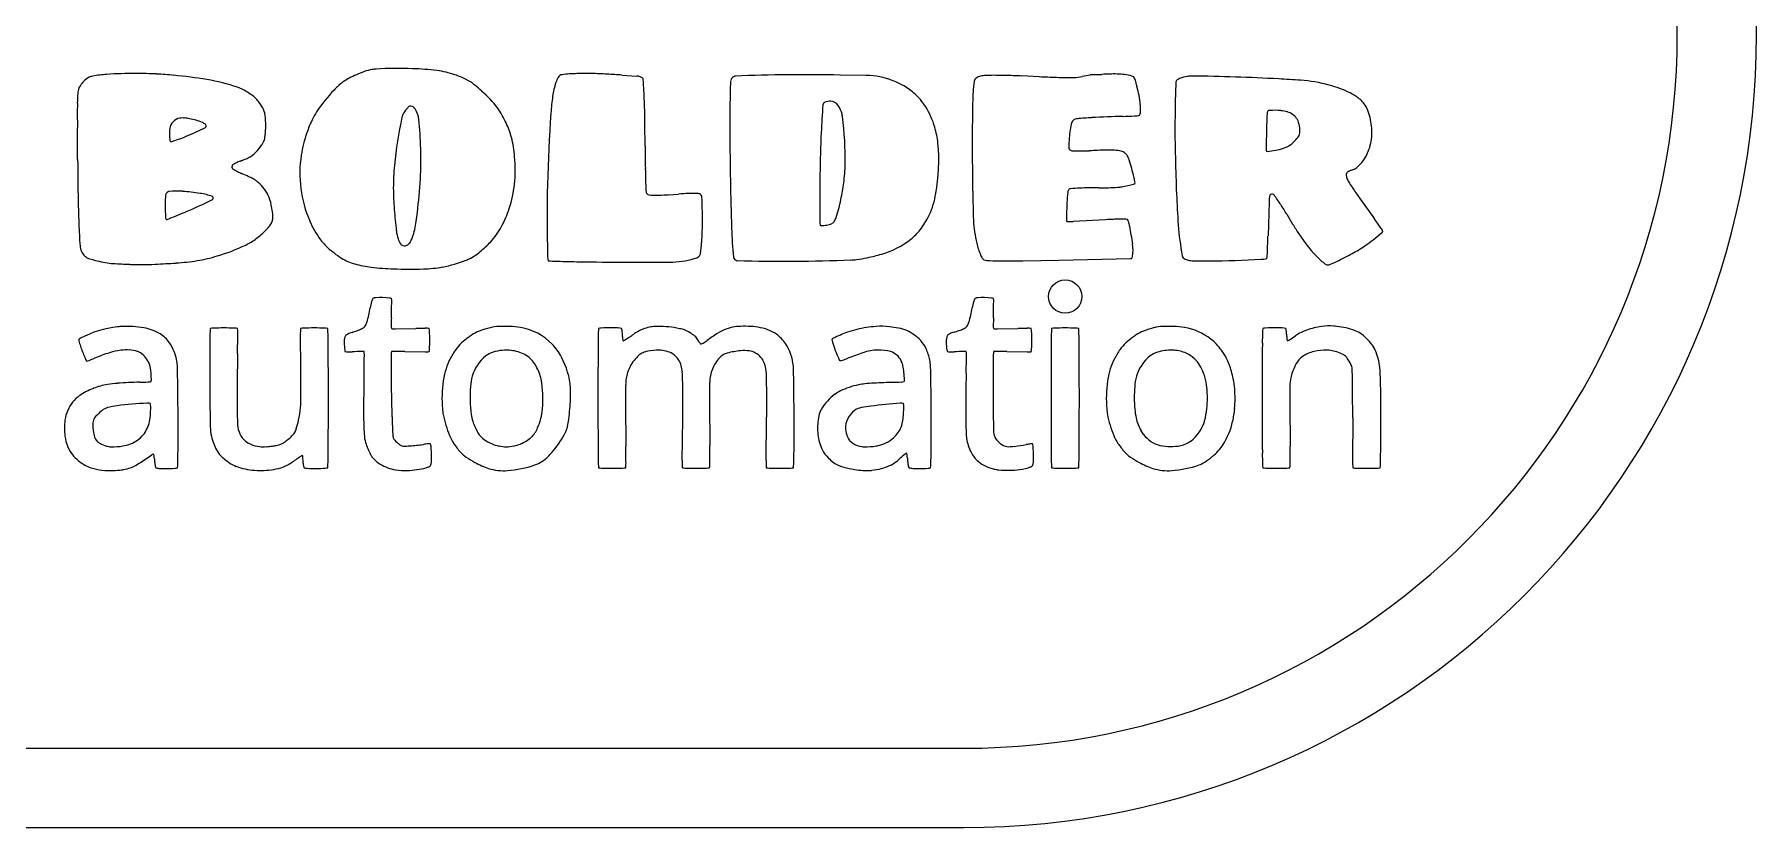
# Model space of a CAD drawing. Header units: millimetres. Extents: x -33.5 to 33.5, y -11 to 11.
# Drawn here: x 11.78 to 33.5, y -11 to -1 of the extents above; entities that cross this region are included whole.
import ezdxf

# ---------------------------------------------------------------- set-up
doc = ezdxf.new("R2010")
doc.units = ezdxf.units.MM

msp = doc.modelspace()

# ---------------------------------------------------------------- linework, layer by layer
at = {"color": 7, "linetype": 'Continuous', "lineweight": 15}
for p, q in [((32.5, -1), (32.5, 1)), ((33.5, -1), (33.5, 1)), ((19.189, -1.511), (19.377, -1.523)), ((22.27, -1.515), (21.94, -1.51)), ((24.452, -1.531), (24.233, -1.522)), ((19.48, -2.409), (19.479, -2.128)), ((27.332, -2.476), (27.383, -2.468)), ((14.461, -2.782), (14.399, -2.755)), ((19.778, -3.019), (19.903, -3.011)), ((16.59, -3.384), (16.608, -3.244)), ((27.353, -3.109), (27.338, -3.54)), ((25.289, -3.336), (24.882, -3.358)), ((27.574, -3.265), (27.648, -3.39)), ((24.245, -3.852), (24.698, -3.845)), ((24.698, -3.845), (25.604, -3.825)), ((16.334, -4.71), (16.589, -4.706)), ((23.927, -4.71), (24.183, -4.706)), ((14.339, -5.023), (14.343, -4.798)), ((15.139, -5.212), (15.133, -4.783)), ((15.936, -5.269), (15.939, -5.077)), ((16.45, -4.997), (16.706, -5.001)), ((23.53, -5.271), (23.533, -5.077)), ((24.044, -4.997), (24.299, -5.001)), ((20.291, -5.635), (20.296, -6.183)), ((28.406, -5.833), (28.405, -5.506)), ((12.542, -5.827), (12.57, -5.797)), ((19.233, -5.655), (19.237, -6.19)), ((19.949, -6.372), (19.957, -5.851)), ((21.007, -6.371), (21.014, -5.846)), ((27.613, -5.655), (27.616, -6.19)), ((28.406, -5.833), (28.405, -6.369)), ((20.297, -6.381), (20.296, -6.183)), ((13.135, -6.383), (13.256, -6.303)), ((21.767, -6.312), (21.796, -6.341)), ((7.875, -10), (23.5, -10)), ((7.875, -11), (23.5, -11))]:
    msp.add_line(p, q, dxfattribs=at)
at = {"color": 7, "linetype": 'Continuous', "lineweight": 15, "flags": 128}
msp.add_lwpolyline([(14.374, -2.596), (14.38, -2.593), (14.386, -2.591), (14.392, -2.588), (14.399, -2.586), (14.405, -2.584), (14.411, -2.581), (14.417, -2.579), (14.423, -2.576)], dxfattribs=at)
at = {"color": 7, "linetype": 'Continuous', "lineweight": 15}
msp.add_circle((24.78, -4.304), 0.21, dxfattribs=at)
for centre, radius, start, end in [((23.5, -1), 9, 270, 0), ((23.5, -1), 10, 270, 0), ((12.828, -3.33), 1.833, 94.3891, 99.8153), ((13.015, -6.078), 4.587, 89.4941, 94.0932), ((12.978, -9.923), 8.433, 87.6842, 89.4675), ((13.076, -6.005), 4.514, 84.1405, 86.9257), ((12.915, -8.002), 6.518, 80.8357, 84.5255), ((16.409, -2.809), 1.422, 109.3967, 117.743), ((16.141, -2.033), 0.601, 99.9569, 109.8038), ((16.111, -1.871), 0.436, 93.0975, 99.8389), ((16.374, -6.436), 5.009, 88.0055, 93.2805), ((16.422, -5.204), 3.776, 83.4097, 88.0711), ((16.72, -2.525), 1.08, 70.4377, 82.8318), ((16.632, -2.769), 1.34, 63.7253, 70.3916), ((18.462, -1.59), 0.0923, 127.3428, 147.15), ((18.44, -1.563), 0.0575, 96.4996, 126.8533), ((18.702, -3.96), 2.469, 91.865, 96.2413), ((18.733, -4.913), 3.422, 88.7025, 91.8633), ((18.684, -7.058), 5.568, 86.7562, 88.7037), ((18.182, -15.934), 14.458, 86.0067, 86.7574), ((21.413, -21.712), 20.205, 90.377, 92.2478), ((21.487, -40.77), 39.262, 89.3385, 90.3015), ((22.241, -2.527), 1.013, 68.8702, 88.3384), ((23.801, -1.951), 0.436, 90.7031, 99.5609), ((23.877, -7.818), 6.304, 88.7454, 90.7336), ((23.75, -13.6), 12.087, 87.7081, 88.7454), ((25.31, -2.969), 1.474, 98.4337, 102.4641), ((25.158, -1.96), 0.455, 91.6577, 98.1567), ((25.029, 2.714), 4.221, 271.5778, 272.8795), ((25.518, -7.019), 5.524, 91.8756, 92.8759), ((25.392, -3.153), 1.656, 88.5579, 91.8822), ((25.41, -2.447), 0.949, 82.8151, 88.5658), ((25.445, -2.164), 0.664, 74.614, 82.8029), ((12.572, -1.756), 0.247, 160.4725, 177.4242), ((12.617, -1.809), 0.309, 127.243, 153.8935), ((12.553, -1.716), 0.196, 100.9231, 128.8783), ((13.583, -3.874), 2.336, 71.0526, 80.8749), ((14.132, -2.239), 0.611, 58.652, 69.9965), ((13.84, -2.713), 1.168, 54.5174, 58.4859), ((16.956, -3.047), 1.942, 136.0687, 146.436), ((16.734, -2.835), 1.635, 132.939, 136.0112), ((16.049, -2.123), 0.648, 117.8137, 131.5035), ((16.94, -2.125), 0.626, 51.865, 62.8909), ((16.264, -2.959), 1.7, 47.2149, 51.3121), ((16.616, -2.667), 1.247, 36.2419, 49.9495), ((19.486, -1.961), 1.186, 162.539, 171.0873), ((18.727, -1.722), 0.389, 157.2528, 162.6047), ((18.541, -1.643), 0.188, 146.7806, 157.4724), ((19.368, -1.681), 0.158, 71.8282, 86.7586), ((19.388, -1.622), 0.0952, 59.5979, 72.0208), ((19.412, -1.582), 0.0494, 38.5575, 60.0741), ((19.427, -1.57), 0.03, 4.7418, 38.0815), ((12.987, -2.07), 6.489, 1.9678, 4.4441), ((31.43, -2.015), 10.88, 177.7377, 179.3813), ((20.633, -1.596), 0.0742, 113.1742, 171.7838), ((20.624, -1.574), 0.051, 93.0474, 113.3052), ((22.143, -2.773), 1.278, 61.8246, 68.76), ((22.405, -2.248), 0.691, 45.8003, 60.4599), ((25.364, -1.834), 1.75, 174.4089, 177.117), ((24.236, -1.72), 0.617, 168.5273, 174.7685), ((23.729, -1.612), 0.0989, 147.5743, 171.4999), ((23.707, -1.611), 0.0799, 119.383, 139.3777), ((23.763, -1.726), 0.208, 99.4975, 117.4068), ((25.056, 13.003), 14.546, 267.6207, 268.4826), ((24.854, 5.374), 6.915, 268.4826, 270.2953), ((24.867, -0.906), 0.636, 272.0657, 281.3687), ((25.608, -1.57), 0.0488, 42.102, 74.4296), ((25.583, -1.592), 0.0826, 21.404, 41.398), ((25.469, -1.638), 0.205, 12.8859, 21.8491), ((24.735, -1.81), 0.959, 11.0894, 13.0772), ((26.059, -1.551), 0.39, 190.9547, 195.553), ((24.492, -2.004), 1.241, 5.4871, 16.2839), ((36.678, -2.105), 10.514, 177.2123, 178.5389), ((26.211, -1.599), 0.0345, 122.9227, 171.8398), ((26.272, -1.697), 0.15, 108.906, 122.0251), ((26.405, -2.021), 0.5, 99.5136, 111.3359), ((26.375, -1.836), 0.312, 89.1313, 99.6923), ((25.987, -29.627), 28.107, 86.9684, 89.1997), ((26.336, -22.894), 21.365, 86.2127, 86.9465), ((27.636, -3.316), 1.743, 74.2714, 86.351), ((27.584, -3.556), 1.988, 70.6248, 74.7061), ((27.911, -2.644), 1.019, 63.0223, 70.9729), ((28.11, -2.271), 0.596, 52.3995, 63.7788), ((20.041, -1.999), 7.722, 179.0136, 181.2966), ((14.051, -1.892), 1.732, 175.1295, 179.1583), ((14.286, -2.09), 0.402, 35.182, 54.818), ((13.995, -2.31), 0.767, 31.287, 36.0738), ((14.414, -2.06), 0.279, 19.019, 32.097), ((16.747, -2.162), 0.356, 141.1642, 154.4055), ((16.642, -2.075), 0.218, 132.8043, 141.6072), ((16.529, -1.949), 0.0498, 110.7517, 135.4799), ((16.52, -1.956), 0.0537, 66.6782, 100.0442), ((16.508, -1.99), 0.0898, 35.0481, 68.0152), ((16.322, -2.098), 0.305, 5.2336, 31.6362), ((16.754, -2.548), 1.066, 24.004, 35.4858), ((20.457, -2.11), 2.168, 171.1727, 176.8462), ((8.101, -2.238), 11.378, 0.5548, 1.9676), ((43.443, -2.17), 22.894, 179.3178, 180.1783), ((30.439, -2.584), 8.744, 175.4165, 177.719), ((21.755, -1.888), 0.0319, 138.6727, 175.0407), ((21.772, -1.903), 0.0548, 115.258, 138.0671), ((21.813, -2.008), 0.167, 87.4902, 112.7603), ((21.808, -1.979), 0.139, 37.8793, 84.8998), ((21.682, -2.062), 0.289, 11.3239, 35.4813), ((22.25, -2.431), 0.931, 39.0988, 46.7647), ((22.535, -2.202), 0.565, 30.9049, 39.2913), ((22.016, -2.515), 1.172, 17.2764, 31.0147), ((54.219, -2.392), 30.612, 179.1009, 181.6432), ((27.701, -1.954), 4.09, 177.0841, 179.4025), ((25.254, -1.942), 0.477, 355.9474, 6.9027), ((39.677, -2.175), 13.513, 178.5682, 181.6659), ((27.426, -2.604), 0.649, 83.3706, 95.6951), ((28.245, -2.107), 0.385, 31.8061, 53.462), ((28.324, -2.057), 0.292, 22.2618, 31.6155), ((27.875, -2.228), 0.772, 5.739, 21.3497), ((13.636, -2.203), 0.151, 99.1307, 173.2176), ((13.648, -2.309), 0.257, 84.6528, 98.1743), ((13.604, -2.715), 0.667, 78.8482, 84.1073), ((13.619, -2.747), 0.695, 66.4071, 80.5801), ((13.695, -2.571), 0.503, 61.3748, 66.2453), ((13.921, -2.148), 0.0239, 6.229, 52.3784), ((13.928, -2.159), 0.0151, 299.0286, 333.2103), ((13.913, -2.151), 0.0326, 333.0256, 10.2679), ((14.499, -2.03), 0.189, 9.2634, 18.8127), ((13.714, -2.14), 0.982, 357.7047, 8.227), ((16.586, -2.697), 1.446, 154.5296, 161.499), ((15.977, -2.403), 0.77, 146.0696, 154.7621), ((20.948, -3.068), 4.648, 167.268, 174.8306), ((16.589, -2.086), 0.18, 154.3412, 166.3554), ((10.938, -2.644), 5.717, 2.0933, 5.7594), ((16.711, -2.598), 1.126, 15.5261, 25.4274), ((36.602, -3.303), 18.357, 175.9016, 181.5067), ((21.608, -2.078), 0.365, 6.7635, 11.5384), ((17.51, -2.598), 4.496, 359.5353, 7.1977), ((22.021, -2.489), 1.159, 5.8086, 16.0914), ((25.822, -2.367), 0.994, 164.7701, 176.1611), ((24.908, -2.119), 0.0469, 121.7653, 163.0586), ((24.942, -2.165), 0.104, 94.5793, 124.5029), ((25.315, -5.963), 3.92, 92.9514, 95.5898), ((26.001, -18.928), 16.904, 91.6653, 93.0091), ((25.319, 3.716), 5.751, 271.8953, 273.3445), ((25.658, -1.806), 0.219, 269.1806, 285.8611), ((25.691, -1.994), 0.0352, 319.407, 348.2895), ((25.586, -1.966), 0.144, 346.0134, 356.1208), ((36.96, -2.463), 9.645, 177.8181, 179.9735), ((29.691, -2.181), 2.371, 175.7353, 177.9472), ((27.455, -2.004), 0.128, 161.9911, 180.1232), ((27.364, -2.033), 0.0755, 91.8344, 113.9555), ((27.451, -2.412), 0.455, 73.3012, 83.7106), ((27.52, -2.188), 0.221, 36.3281, 73.9202), ((27.539, -2.17), 0.195, 13.739, 35.4126), ((27.291, -2.216), 0.448, 357.2164, 11.8845), ((27.676, -2.247), 0.972, 357.4261, 5.7035), ((-15.826, -2.573), 28.149, 359.9956, 0.8113), ((13.827, -2.24), 0.346, 170.9582, 183.3247), ((16.368, -2.143), 2.889, 182.3093, 183.8009), ((13.507, -2.333), 0.0211, 184.5994, 232.3302), ((13.501, -2.342), 0.0108, 227.6217, 281.7558), ((10.97, 4.693), 7.488, 289.7781, 291.2127), ((12.599, 0.48), 2.97, 291.3267, 296.7482), ((14.359, -2.189), 0.351, 323.6547, 330.7296), ((14.508, -2.273), 0.18, 330.9261, 351.4636), ((12.974, -2.106), 1.723, 353.5593, 357.565), ((16.659, -2.749), 1.532, 160.5155, 171.412), ((16.22, -2.676), 1.621, 4.8525, 13.5322), ((62.023, -2.113), 41.473, 180.1768, 181.8348), ((43.904, -3.154), 22.221, 177.633, 180.3529), ((20.889, -2.591), 2.296, 349.6386, 5.4944), ((26.277, -2.395), 1.45, 176.2599, 181.4722), ((27.419, -2.117), 0.339, 304.2335, 316.1602), ((26.863, -1.561), 1.125, 315.3751, 318.9863), ((27.634, -2.23), 0.104, 318.0336, 355.5692), ((28.175, -2.264), 0.472, 343.7335, 356.7624), ((48.635, -2.382), 36.312, 180.3047, 181.1177), ((14.642, -3.276), 0.731, 111.5105, 115.6642), ((14.153, -1.889), 0.739, 291.4905, 295.6024), ((14.328, -2.253), 0.335, 295.4331, 316.8587), ((14.057, -1.995), 0.709, 316.6394, 325.4883), ((16.618, -2.753), 1.492, 171.0101, 203.5399), ((12.507, -2.579), 4.146, 356.6572, 1.9825), ((16.315, -2.704), 1.529, 353.0391, 6.195), ((42.128, -2.328), 22.647, 180.2046, 180.9147), ((24.859, -2.429), 0.0319, 186.0271, 227.8066), ((24.875, -2.414), 0.0534, 225.8544, 266.3294), ((24.957, 0.217), 2.685, 268.1806, 272.6973), ((25.419, -8.393), 5.937, 91.1974, 93.2424), ((25.33, -4.343), 1.886, 87.846, 91.0607), ((25.397, -2.767), 0.308, 73.6413, 89.1872), ((25.435, -2.643), 0.179, 56.5994, 74.1793), ((25.474, -2.577), 0.102, 31.4014, 54.5637), ((25.273, -2.682), 0.329, 17.7224, 28.8005), ((22.738, -3.493), 2.991, 13.4812, 17.7441), ((63.108, -1.586), 36.952, 181.5222, 182.2048), ((27.333, -2.458), 0.0183, 182.0168, 267.9832), ((27.152, -1.063), 1.424, 279.3195, 283.4446), ((27.346, -1.895), 0.57, 283.9341, 294.1697), ((27.484, -2.211), 0.224, 295.1139, 304.032), ((28.242, -2.37), 0.37, 315.2401, 331.5571), ((27.39, -1.956), 1.318, 333.3467, 335.6928), ((27.861, -2.167), 0.801, 335.5845, 343.3423), ((14.307, -2.668), 0.0379, 170.5977, 205.6184), ((14.299, -2.665), 0.0288, 131.1862, 173.6385), ((14.291, -2.676), 0.02, 205.4793, 234.5286), ((14.481, -2.942), 0.36, 115.6656, 124.0544), ((14.595, -2.222), 0.566, 236.1651, 242.9872), ((14.871, -1.68), 1.174, 242.9869, 246.2894), ((14.028, -3.76), 1.069, 62.5112, 66.134), ((14.273, -3.291), 0.54, 55.3621, 62.5094), ((19.657, -2.948), 3.352, 174.8967, 179.8102), ((8.913, -2.331), 7.749, 353.2357, 356.3796), ((28.551, -2.545), 9.069, 180.9145, 182.6872), ((20.037, -2.589), 1.969, 351.8334, 358.6551), ((24.641, -3.041), 1.035, 10.5615, 13.6895), ((28.374, -2.769), 0.0495, 160.4713, 184.5054), ((28.499, -2.752), 0.176, 186.4979, 203.746), ((28.361, -2.768), 0.0375, 122.3869, 155.1084), ((28.67, -2.68), 0.362, 203.3798, 212.2583), ((28.426, -2.861), 0.151, 113.4435, 124.1238), ((28.82, -3.745), 1.119, 112.2962, 113.9759), ((28.234, -2.315), 0.427, 292.2965, 296.8242), ((28.365, -2.572), 0.138, 296.4466, 309.3922), ((27.885, -2.011), 0.876, 310.3561, 314.9811), ((14.293, -3.133), 0.867, 172.6734, 180.3659), ((13.489, -3.034), 0.0568, 114.8752, 168.9668), ((13.482, -3.019), 0.0403, 96.687, 114.876), ((13.574, -4.037), 1.063, 86.0689, 95.2113), ((13.508, -5.106), 2.133, 80.3217, 86.2759), ((13.724, -3.903), 0.912, 70.7672, 80.9706), ((14.339, -3.173), 0.406, 37.6782, 53.6213), ((14.29, -3.235), 0.483, 10.6452, 40.0057), ((19.776, -2.911), 3.471, 180.4223, 184.8595), ((16.19, -2.688), 1.656, 342.2946, 353.0357), ((19.564, -2.967), 0.0724, 182.3586, 216.3376), ((19.529, -2.995), 0.0275, 211.5468, 265.5175), ((19.612, -1.341), 1.684, 267.1168, 271.377), ((19.574, 0.235), 3.261, 271.3775, 273.5803), ((20.151, -6.814), 3.811, 91.8513, 93.7372), ((20.087, -4.825), 1.821, 87.91, 91.8515), ((20.146, -3.057), 0.0529, 23.0815, 81.9574), ((20.162, -3.051), 0.036, 2.6954, 23.1996), ((18.33, -2.368), 3.69, 348.8758, 352.21), ((22.141, -2.849), 1.018, 335.0515, 351.258), ((28.211, -3.296), 3.414, 174.821, 179.3922), ((24.869, -2.994), 0.059, 137.1382, 173.2218), ((24.851, -2.977), 0.0343, 99.3918, 138.0334), ((25.032, -4.917), 1.982, 91.9503, 95.4166), ((25.136, -8.347), 5.414, 89.2711, 91.813), ((25.216, 0.485), 3.418, 269.8177, 273.8414), ((25.386, -2.262), 0.667, 275.0784, 279.3955), ((25.313, -1.792), 1.142, 279.1481, 286.7331), ((25.632, -2.841), 0.0455, 283.2755, 308.5524), ((25.593, -2.869), 0.0673, 353.5425, 15.5691), ((35.777, -2.693), 9.598, 181.882, 184.2326), ((27.864, -3.108), 0.512, 170.4515, 180.1858), ((27.38, -3.046), 0.0309, 111.8061, 132.2329), ((27.39, -3.067), 0.0541, 85.0975, 112.4015), ((27.392, -3.044), 0.0307, 43.0922, 86.8154), ((25.538, -4.4), 2.328, 32.6992, 36.2663), ((31.795, -0.681), 4.071, 212.5687, 214.9721), ((50.41, 12.452), 26.852, 215.1689, 215.9703), ((28.876, -2.744), 16.55, 181.1985, 182.982), ((15.698, -3.135), 2.272, 180.1035, 184.5195), ((9.277, 7.268), 11.392, 291.4922, 292.7516), ((11.392, 2.208), 5.907, 292.8134, 296.456), ((14.015, -3.057), 0.0178, 4.8526, 58.8521), ((14.017, -3.069), 0.0135, 298.9573, 333.5884), ((14.002, -3.061), 0.0308, 332.9874, 9.2214), ((13.155, -3.492), 1.646, 8.9466, 12.1175), ((14.49, -3.29), 0.297, 353.1799, 10.4869), ((25.263, -2.481), 8.975, 184.6282, 186.3452), ((16.483, -2.781), 1.348, 331.6718, 342.2567), ((12.678, -3.347), 7.526, 0.0885, 2.2682), ((20.267, -2.752), 1.715, 341.1883, 348.9709), ((23.408, -5.768), 4.86, 30.9886, 32.6994), ((13.455, -3.312), 0.0219, 185.3377, 231.693), ((13.448, -3.321), 0.0104, 227.1756, 283.0835), ((13.858, -2.629), 1.186, 307.3109, 315.1089), ((14.269, -3.038), 0.606, 315.1126, 321.8506), ((14.586, -3.283), 0.205, 320.8994, 335.9608), ((14.613, -3.303), 0.173, 338.461, 352.787), ((16.326, -2.89), 1.17, 203.0872, 216.5871), ((16.869, -3.42), 0.528, 185.7075, 197.3263), ((15.83, -3.281), 0.767, 337.2124, 352.2773), ((16.854, -2.988), 0.923, 317.1181, 332.0636), ((16.458, -3.354), 3.746, 355.8986, 0.2759), ((27.489, -3.181), 6.923, 182.1558, 185.1977), ((22.623, -3.313), 0.94, 178.6209, 185.5059), ((21.702, -3.376), 0.0306, 242.4854, 271.4326), ((21.719, -3.11), 0.297, 266.866, 279.5293), ((21.731, -3.122), 0.283, 277.5826, 292.2259), ((21.807, -3.321), 0.0704, 296.4668, 327.5495), ((21.713, -3.256), 0.184, 325.9999, 344.6236), ((22.448, -3.078), 0.632, 307.6349, 322.3651), ((22.087, -2.802), 1.087, 322.4919, 333.9891), ((26.01, -3.197), 2.392, 181.7403, 183.4876), ((25.428, -3.235), 1.809, 183.4141, 192.6608), ((26.227, -3.28), 1.431, 179.1802, 181.9373), ((24.885, -3.333), 0.0882, 177.2139, 197.1079), ((24.835, -2.827), 0.532, 266.3527, 275.0677), ((25.711, -11.279), 7.955, 91.681, 93.0415), ((25.51, -3.689), 0.362, 81.3814, 95.1567), ((25.511, -3.374), 0.0687, 12.1767, 38.7187), ((24.942, -3.55), 0.664, 11.5896, 16.699), ((21.672, -4.191), 3.997, 7.9247, 11.1705), ((29.924, -3.106), 3.731, 184.5353, 190.5674), ((31.232, -1.226), 4.186, 211.1247, 213.1099), ((22.819, -7.581), 7.244, 34.9394, 36.0232), ((28.574, -3.579), 0.235, 24.4626, 38.6433), ((12.972, -3.574), 0.624, 182.7917, 189.7568), ((12.614, -3.634), 0.262, 190.2821, 206.7191), ((13.253, -1.099), 2.819, 287.1753, 294.9846), ((14.153, -3.028), 0.69, 294.93, 307.9235), ((15.996, -3.125), 0.765, 217.2015, 230.9823), ((16.605, -3.496), 0.254, 198.7387, 214.6384), ((16.433, -3.613), 0.0459, 216.0957, 236.731), ((16.448, -3.59), 0.0731, 237.0592, 292.2823), ((16.442, -3.584), 0.0812, 294.2274, 322.7121), ((16.358, -3.514), 0.191, 321.3985, 340.2105), ((16.446, -2.59), 1.493, 309.8175, 316.5923), ((17.407, -3.419), 2.794, 352.9212, 355.8519), ((22.167, -2.738), 1.073, 286.1425, 308.4686), ((24.578, -3.415), 0.939, 193.3101, 202.8191), ((25.073, -3.72), 0.563, 351.8992, 8.1008), ((14.755, -3.168), 12.588, 357.4047, 358.3038), ((29.268, -2.513), 1.838, 212.9415, 225.9926), ((27.433, -1.994), 2.014, 298.6989, 304.0341), ((27.116, -1.574), 2.54, 304.6505, 310.5074), ((28.713, -3.435), 0.0882, 307.042, 328.1707), ((12.508, -3.684), 0.144, 207.7925, 236.6425), ((12.551, -3.609), 0.231, 238.049, 256.3678), ((13.294, -0.936), 3.005, 254.6004, 256.0301), ((12.835, -2.921), 0.968, 254.0275, 266.2409), ((13.292, 4.618), 8.521, 266.4961, 267.9206), ((13.123, 0.116), 4.016, 268.0045, 272.5362), ((12.529, 11.787), 15.702, 272.8169, 273.7902), ((13.332, -0.593), 3.296, 274.0896, 278.7213), ((13.544, -2.044), 1.829, 279.0371, 287.2017), ((17.478, -1.245), 3.158, 231.5675, 232.5931), ((16.308, -2.778), 1.231, 232.4879, 237.7677), ((15.982, -3.287), 0.626, 238.1893, 254.911), ((16.161, -2.695), 1.245, 254.0662, 263.8027), ((16.624, -2.353), 1.607, 280.807, 291.972), ((16.972, -3.22), 0.673, 292.1681, 309.7594), ((18.587, -3.791), 0.336, 178.9919, 190.3503), ((18.368, -2.916), 0.942, 263.2567, 270.2311), ((18.977, 16.951), 20.818, 268.3348, 269.1135), ((19.423, 42.266), 46.137, 269.0455, 270.4578), ((19.774, -2.64), 1.23, 270.848, 285.4122), ((20.055, -3.654), 0.177, 284.9299, 306.1616), ((20.124, -3.753), 0.0567, 308.4268, 348.9278), ((20.631, -3.804), 0.0364, 186.4648, 208.533), ((20.651, -3.792), 0.0597, 208.8589, 266.5554), ((21.216, 19.693), 23.551, 268.6155, 272.0919), ((22.038, -2.912), 0.932, 272.3595, 276.654), ((21.988, -2.504), 1.343, 276.7374, 282.714), ((21.516, -0.314), 3.583, 282.3673, 285.36), ((23.967, -3.667), 0.279, 203.7827, 212.9862), ((23.806, -3.774), 0.0856, 211.6047, 233.9415), ((23.874, -3.125), 0.727, 260.6529, 272.3323), ((24.056, 11.147), 15, 269.4163, 270.7224), ((25.603, -3.805), 0.02, 271.9459, 293.7214), ((25.598, -3.794), 0.033, 294.1215, 350.6632), ((26.306, -3.78), 0.0502, 191.3153, 221.802), ((26.328, -3.76), 0.08, 222.1595, 242.3724), ((26.359, -3.701), 0.147, 241.9943, 254.0914), ((26.386, -3.609), 0.243, 253.9562, 268.5139), ((26.557, 2.276), 6.13, 268.3445, 270.3779), ((26.539, 8.474), 12.328, 270.2741, 273.3092), ((27.246, -3.495), 0.339, 270.6719, 283.1341), ((26.859, -3.74), 0.472, 349.5641, 0.234), ((28.499, -3.315), 0.727, 225.6636, 231.4265), ((28.115, -3.806), 0.104, 228.0796, 251.3524), ((28.08, -3.789), 0.116, 271.107, 294.2262), ((27.784, -2.975), 0.982, 290.4941, 295.4298), ((26.913, -1.115), 3.035, 295.1874, 299.3282), ((16.416, -0.807), 3.15, 262.9025, 268.037), ((16.525, 1.783), 5.741, 267.8289, 271.6031), ((16.629, -2.262), 1.695, 271.9068, 280.0562), ((16.12, -4.382), 0.0898, 142.7349, 170.5517), ((16.086, -4.4), 0.0812, 92.2418, 117.5095), ((16.152, -5.209), 0.893, 83.2328, 94.404), ((16.254, -4.396), 0.0732, 67.4288, 87.545), ((16.125, -4.359), 0.16, 355.9749, 11.123), ((23.714, -4.383), 0.0903, 142.7879, 170.5415), ((23.68, -4.4), 0.0812, 92.2418, 117.5095), ((23.745, -5.209), 0.893, 83.2328, 94.404), ((23.847, -4.396), 0.0732, 67.4288, 87.545), ((23.718, -4.359), 0.16, 355.9749, 11.123), ((15.005, -4.331), 1.012, 343.0888, 348.1205), ((9.187, -3.077), 6.963, 347.8811, 348.6658), ((17.295, -4.696), 1.306, 165.4279, 168.9345), ((-0.281, -4.151), 16.567, 358.5427, 359.2428), ((22.598, -4.331), 1.012, 343.0936, 348.1194), ((16.666, -3.053), 7.08, 347.8758, 348.6492), ((24.897, -4.699), 1.314, 165.4191, 168.9162), ((7.313, -4.151), 16.566, 358.5427, 359.2428), ((12.979, -6.022), 1.345, 96.4635, 117.4501), ((12.961, -5.876), 1.198, 93.5882, 96.4205), ((12.944, -5.908), 1.228, 79.9059, 92.7113), ((13.054, -5.283), 0.594, 58.6424, 79.784), ((13.169, -5.102), 0.38, 34.6391, 59.2217), ((14.725, -4.791), 0.733, 173.4424, 180.8793), ((14.032, -4.844), 0.141, 88.6058, 104.3165), ((14.169, -7.922), 3.222, 87.6236, 92.3764), ((14.306, -4.844), 0.141, 75.6835, 91.3942), ((13.663, -4.764), 0.681, 357.109, 4.7861), ((15.602, -4.758), 0.47, 173.7739, 182.9682), ((15.17, -4.844), 0.141, 88.6058, 104.3165), ((15.307, -7.922), 3.222, 87.6236, 92.3764), ((15.444, -4.844), 0.141, 75.6835, 91.3942), ((12.729, -4.864), 2.754, 359.4184, 3.2714), ((15.759, -4.847), 0.0757, 111.5702, 141.3524), ((15.939, -5.232), 0.501, 108.0238, 114.6019), ((13.92, 0.847), 5.905, 288.4062, 289.0474), ((15.685, -4.259), 0.502, 288.8109, 296.0282), ((15.85, -4.59), 0.132, 294.6969, 316.7669), ((15.803, -4.581), 0.175, 325.0755, 345.3027), ((20.28, -4.675), 4.001, 178.5304, 179.8587), ((16.438, -4.676), 0.16, 175.9749, 191.123), ((16.32, -4.472), 0.239, 260.8609, 273.4121), ((16.718, -11.067), 6.362, 90.1136, 91.1656), ((16.72, -4.943), 0.239, 80.8609, 93.4121), ((16.654, -4.738), 0.108, 358.7037, 16.3587), ((14.47, -4.853), 2.295, 357.1867, 2.8133), ((17.554, -5.171), 0.463, 110.9349, 123.8719), ((17.786, -5.788), 1.122, 103.3154, 110.755), ((17.65, -5.179), 0.498, 91.1898, 104.2277), ((17.709, -7.173), 2.493, 88.4772, 91.5863), ((17.758, -5.621), 0.94, 80.7062, 88.9332), ((17.783, -5.414), 0.732, 44.0598, 80.0208), ((21.642, -4.864), 2.754, 176.7286, 180.5817), ((18.924, -4.807), 0.105, 90.0102, 107.6922), ((19.059, -6.773), 2.075, 89.5702, 93.7385), ((19.073, -5.768), 1.07, 86.0928, 89.8979), ((19.147, -4.792), 0.0918, 67.7188, 90.8166), ((19.149, -4.731), 0.0406, 3.7176, 36.4545), ((18.834, -4.783), 0.36, 2.5955, 8.6588), ((16.579, -4.903), 2.619, 2.041, 2.9739), ((20.186, -6.101), 1.572, 121.0018, 123.5058), ((19.647, -5.194), 0.517, 102.5823, 121.5251), ((19.614, -5.038), 0.357, 91.1133, 102.8232), ((19.643, -6.032), 1.352, 79.7999, 91.5621), ((19.681, -5.815), 1.131, 76.2264, 79.7328), ((19.852, -5.064), 0.362, 56.8674, 74.1869), ((19.581, -5.473), 0.853, 51.6668, 56.6044), ((21.713, -6.822), 2.441, 122.7714, 126.4285), ((20.691, -5.226), 0.546, 98.0378, 123.2318), ((20.68, -5.155), 0.475, 92.8976, 97.9712), ((20.733, -6.133), 1.454, 88.147, 93.0226), ((20.749, -5.663), 0.984, 80.8254, 88.1994), ((20.799, -5.359), 0.676, 70.2419, 80.8925), ((20.863, -5.182), 0.487, 55.6785, 70.2496), ((22.596, -6.311), 1.656, 109.8729, 116.5105), ((22.468, -6.005), 1.325, 98.4855, 109.1559), ((22.56, -6.626), 1.952, 94.8813, 98.4624), ((22.458, -5.641), 0.962, 83.7088, 93.8204), ((22.437, -5.945), 1.266, 79.0614, 84.2934), ((22.61, -5.1), 0.405, 64.9084, 80.396), ((22.518, -5.299), 0.624, 45.0675, 64.9484), ((23.35, -4.842), 0.0736, 110.4097, 140.5527), ((23.526, -5.235), 0.505, 107.0944, 113.5842), ((21.707, 0.553), 5.563, 287.4782, 288.1565), ((23.287, -4.259), 0.498, 287.9123, 295.1524), ((23.447, -4.592), 0.129, 293.7542, 316.1676), ((23.4, -4.582), 0.171, 324.8373, 345.3933), ((24.032, -4.676), 0.16, 175.9749, 191.123), ((27.874, -4.675), 4.001, 178.5304, 179.8587), ((23.913, -4.472), 0.239, 260.8609, 273.4121), ((24.312, -11.067), 6.362, 90.1136, 91.1656), ((24.314, -4.943), 0.239, 80.8609, 93.4121), ((24.248, -4.738), 0.108, 358.7037, 16.3587), ((22.064, -4.853), 2.295, 357.1867, 2.8133), ((27.357, -4.864), 2.754, 176.7286, 180.5817), ((24.642, -4.844), 0.141, 88.6058, 104.3165), ((24.779, -7.922), 3.222, 87.6236, 92.3764), ((24.916, -4.844), 0.141, 75.6835, 91.3942), ((22.201, -4.864), 2.754, 359.4184, 3.2714), ((25.932, -5.173), 0.464, 110.8593, 123.7477), ((26.194, -5.86), 1.2, 104.0638, 110.8558), ((26.019, -5.127), 0.446, 91.2276, 105.1229), ((26.089, -7.438), 2.758, 88.7671, 91.6521), ((26.137, -5.61), 0.929, 80.7333, 89.2716), ((26.149, -5.437), 0.757, 52.0057, 79.5664), ((30.02, -4.864), 2.754, 176.7286, 180.5817), ((27.303, -4.807), 0.105, 90.0102, 107.6922), ((27.438, -6.773), 2.075, 89.5702, 93.7385), ((27.452, -5.768), 1.07, 86.0928, 89.8979), ((27.526, -4.792), 0.0918, 67.7188, 90.8166), ((27.528, -4.731), 0.0405, 3.7282, 36.4657), ((27.213, -4.783), 0.36, 2.599, 8.6668), ((24.969, -4.902), 2.607, 2.041, 2.9776), ((28.351, -5.809), 1.211, 120.6171, 123.4713), ((28, -5.23), 0.533, 108.9488, 119.781), ((28.158, -5.693), 1.022, 98.2342, 108.9127), ((28.107, -5.44), 0.766, 85.5187, 97.1655), ((28.083, -5.781), 1.107, 83.6252, 85.6375), ((28.124, -5.545), 0.868, 68.8909, 84.6172), ((28.319, -5.062), 0.348, 55.2053, 70.1823), ((28.378, -4.976), 0.243, 47.9207, 54.9967), ((12.382, -4.883), 0.0592, 113.3943, 138.6037), ((12.433, -4.844), 0.095, 179.7293, 200.6787), ((13.572, -4.526), 1.278, 196.0079, 199.1644), ((14.449, -4.234), 2.202, 198.8565, 202.8123), ((12.956, -5.719), 0.743, 96.7927, 108.0071), ((12.945, -5.593), 0.616, 87.0803, 97.1232), ((12.954, -5.355), 0.379, 70.5861, 86.6726), ((12.986, -5.222), 0.598, 9.7466, 34.1306), ((47.334, -5.284), 33.345, 179.1722, 180.6867), ((-70.377, -5.585), 85.863, 359.53796, 0.46204), ((16.028, -4.881), 0.343, 172.3836, 180.6832), ((16.264, -4.883), 0.578, 180.2517, 189.52), ((15.785, -4.845), 0.0966, 151.8131, 174.1823), ((15.749, -4.973), 0.0561, 185.8229, 207.3907), ((16.044, -11.3), 6.305, 91.2125, 92.3546), ((15.917, -5.069), 0.0735, 73.7701, 95.3455), ((16.319, -5.232), 0.237, 86.5632, 99.2273), ((16.322, -11.303), 6.307, 88.8317, 89.8935), ((16.654, -4.968), 0.108, 343.6413, 1.2963), ((17.955, -5.572), 1.05, 145.1274, 148.8471), ((17.538, -5.29), 0.547, 132.9106, 144.4366), ((17.872, -5.661), 1.047, 126.4149, 132.4864), ((18.641, -6.695), 2.334, 125.1704, 126.5263), ((17.732, -5.565), 0.585, 83.9936, 106.7616), ((17.741, -5.48), 0.499, 79.2475, 83.9135), ((17.758, -5.405), 0.422, 54.735, 79.5977), ((17.743, -5.437), 0.777, 28.4732, 43.2704), ((104.749, -5.585), 85.863, 179.53796, 180.46204), ((19.739, -4.793), 0.543, 181.7343, 185.4866), ((19.224, -4.846), 0.0264, 177.0829, 215.4315), ((19.198, -4.822), 0.0402, 276.9853, 308.8405), ((15.204, 1.379), 7.415, 302.8208, 303.7038), ((19.574, -5.315), 0.326, 100.5063, 111.3717), ((19.659, -5.712), 0.732, 90.2244, 101.3945), ((19.649, -5.354), 0.374, 61.4332, 88.8133), ((20.039, -4.889), 0.11, 36.3737, 50.5296), ((19.152, -5.494), 1.184, 31.5934, 34.4506), ((20.291, -4.793), 0.154, 211.478, 220.436), ((20.194, -4.878), 0.0253, 217.0814, 254.0446), ((20.178, -4.843), 0.0594, 279.5538, 308.0888), ((19.68, -4.048), 0.998, 302.3934, 305.7727), ((20.792, -6.106), 1.124, 95.5424, 104.287), ((20.726, -5.531), 0.546, 82.4976, 94.4105), ((20.768, -5.188), 0.201, 71.7403, 81.7382), ((20.89, -5.133), 0.431, 33.1108, 55.0186), ((20.718, -5.243), 0.636, 5.5444, 32.9345), ((21.881, -4.884), 0.0598, 113.2723, 137.7218), ((21.934, -4.841), 0.0973, 181.5911, 201.6545), ((23.574, -4.34), 1.812, 197.2595, 204.2967), ((22.441, -5.664), 0.686, 91.6993, 108.1926), ((22.435, -5.494), 0.516, 73.8789, 91.6543), ((22.684, -5.11), 0.372, 23.5819, 42.7081), ((22.368, -5.252), 0.719, 11.812, 23.8569), ((23.641, -4.877), 0.362, 172.6121, 180.6534), ((23.904, -4.879), 0.625, 180.2193, 189.0867), ((23.377, -4.84), 0.0947, 151.8135, 174.6044), ((23.345, -4.972), 0.0582, 185.3393, 206.7192), ((23.637, -11.3), 6.305, 91.2125, 92.3546), ((23.511, -5.069), 0.0735, 73.7701, 95.3455), ((23.913, -5.234), 0.239, 86.5879, 99.1391), ((23.915, -11.358), 6.362, 88.8344, 89.8864), ((24.248, -4.968), 0.108, 343.6413, 1.2963), ((110.464, -5.585), 85.863, 179.53796, 180.46204), ((-60.905, -5.585), 85.863, 359.53796, 0.46204), ((26.333, -5.572), 1.05, 145.1274, 148.8471), ((25.916, -5.29), 0.547, 132.9106, 144.4366), ((26.251, -5.661), 1.047, 126.4149, 132.4864), ((27.019, -6.695), 2.334, 125.1704, 126.5263), ((26.115, -5.588), 0.608, 88.4748, 106.5427), ((26.121, -5.431), 0.451, 78.2829, 88.6392), ((26.138, -5.395), 0.412, 57.773, 79.5452), ((26.214, -5.362), 0.658, 35.3985, 52.4383), ((26.052, -5.491), 0.865, 28.1312, 36.1711), ((113.127, -5.585), 85.863, 179.53796, 180.46204), ((28.118, -4.793), 0.544, 181.7351, 185.4791), ((27.603, -4.846), 0.0265, 177.1085, 215.3391), ((27.579, -4.828), 0.0336, 274.4459, 308.8362), ((24.513, -0.045), 5.714, 302.6874, 303.6959), ((28.071, -5.676), 0.695, 89.1026, 102.6542), ((28.082, -5.341), 0.36, 83.239, 89.9278), ((28.068, -5.444), 0.464, 62.1337, 83.0762), ((28.054, -5.361), 0.746, 38.1909, 49.2839), ((28.325, -5.151), 0.403, 25.006, 38.584), ((28.022, -5.274), 0.73, 5.9929, 23.694), ((12.514, -5.054), 0.101, 198.963, 217.9423), ((12.428, -5.027), 0.0901, 274.2128, 295.3588), ((11.398, -2.194), 3.104, 290.138, 291.5156), ((13.89, -8.519), 3.695, 108.3477, 111.482), ((13.005, -5.198), 0.214, 47.6166, 69.3818), ((12.961, -5.253), 0.284, 12.5494, 48.401), ((12.568, -5.337), 0.685, 358.5045, 12.298), ((13.088, -5.205), 0.495, 1.4511, 9.8143), ((-26.521, -5.956), 40.111, 359.7472, 1.0913), ((44.618, -5.578), 30.283, 178.9503, 180.1236), ((-2.547, -5.415), 17.687, 359.8113, 0.6579), ((15.72, -4.928), 0.0735, 253.7701, 275.3455), ((15.721, -3.461), 1.54, 270.2189, 272.368), ((15.431, -5.047), 0.509, 356.6302, 5.4754), ((16.807, -5.063), 0.529, 173.0117, 181.7341), ((35.901, -5.171), 19.624, 179.7295, 181.8912), ((16.72, -4.762), 0.239, 266.5814, 279.1255), ((17.816, -5.491), 0.89, 148.7421, 166.3392), ((17.79, -5.45), 0.51, 128.5799, 164.0153), ((17.651, -5.293), 0.301, 106.9143, 126.5133), ((17.772, -5.364), 0.381, 28.2748, 52.9278), ((17.562, -5.488), 0.624, 13.3228, 29.189), ((17.611, -5.516), 0.93, 3.6237, 28.8422), ((19.654, -5.39), 0.415, 150.6713, 172.6722), ((19.769, -5.442), 0.542, 132.4561, 151.857), ((19.515, -5.172), 0.171, 110.469, 130.6595), ((19.728, -5.202), 0.202, 29.8478, 60.4969), ((19.628, -5.27), 0.323, 2.8618, 31.5388), ((20.744, -5.378), 0.444, 136.9368, 158.9309), ((20.604, -5.253), 0.256, 123.0582, 136.0538), ((20.558, -5.182), 0.171, 104.5714, 123.1463), ((20.752, -5.237), 0.252, 30.9747, 71.5923), ((20.719, -5.256), 0.29, 2.1197, 30.9165), ((20.815, -5.232), 0.538, 1.4384, 5.459), ((22.014, -5.052), 0.0976, 199.9027, 219.891), ((21.935, -5.03), 0.0847, 272.8168, 295.4138), ((21.09, -2.684), 2.578, 289.9867, 291.6239), ((23.396, -8.509), 3.687, 108.4879, 111.5782), ((22.512, -5.209), 0.221, 25.7095, 72.4617), ((22.401, -5.245), 0.337, 12.8192, 23.1226), ((21.925, -5.359), 0.827, 0.3916, 13.1537), ((22.632, -5.198), 0.449, 1.8527, 12.0201), ((-10.292, -5.925), 33.382, 359.6456, 1.2719), ((23.314, -4.928), 0.0735, 253.7701, 275.3455), ((23.315, -3.461), 1.54, 270.2189, 272.368), ((23.017, -5.05), 0.517, 356.9472, 5.7279), ((50.245, -5.424), 26.376, 179.2419, 181.279), ((24.357, -5.064), 0.486, 172.2944, 181.3288), ((24.314, -4.763), 0.239, 266.5879, 279.1391), ((26.195, -5.491), 0.89, 148.7421, 166.3392), ((26.169, -5.45), 0.51, 128.5799, 164.0153), ((26.03, -5.293), 0.301, 106.9143, 126.5133), ((26.147, -5.364), 0.381, 38.1084, 56.4961), ((26.027, -5.458), 0.534, 15.0948, 38.0326), ((26.371, -5.323), 0.504, 19.1975, 28.3555), ((25.523, -5.639), 1.409, 12.2145, 19.9736), ((28.211, -5.44), 0.593, 150.689, 160.3437), ((27.949, -5.3), 0.297, 127.1625, 149.5354), ((27.974, -5.338), 0.342, 113.0175, 126.6664), ((28.021, -5.446), 0.46, 102.7596, 113.0334), ((28.233, -5.136), 0.114, 51.3836, 63.2228), ((28.196, -5.181), 0.173, 35.1901, 51.1059), ((27.932, -5.379), 0.503, 25.9398, 36.2531), ((28.226, -5.231), 0.174, 4.0631, 24.5995), ((27.889, -5.29), 0.864, 2.3674, 6.0999), ((12.861, -6.364), 0.965, 99.5707, 110.6431), ((12.939, -6.925), 1.531, 94.2151, 98.9527), ((13.314, -12.475), 7.094, 91.6865, 93.9381), ((12.908, 1.413), 6.8, 271.6645, 272.5226), ((13.211, -5.224), 0.157, 268.3597, 284.0972), ((13.198, -5.357), 0.0549, 339.834, 2.6341), ((37.221, -5.738), 21.291, 178.738, 180.1639), ((18.411, -5.587), 1.492, 171.5247, 185.1583), ((18.181, -5.555), 1.26, 167.4291, 171.4536), ((17.923, -5.481), 0.646, 164.5903, 176.3014), ((16.811, -5.594), 1.381, 354.7059, 10.4228), ((28.544, -5.648), 9.311, 178.5527, 180.0455), ((20.005, -5.433), 0.77, 172.8446, 178.5095), ((13.183, -5.562), 6.774, 0.2447, 2.6073), ((29.942, -5.629), 9.65, 178.5622, 180.0389), ((20.782, -5.401), 0.487, 157.9937, 178.229), ((13.377, -5.551), 7.638, 0.1804, 2.2915), ((-17.405, -5.968), 38.765, 359.7457, 1.1074), ((22.379, -6.41), 1.014, 101.686, 115.455), ((22.336, -6.202), 0.802, 95.9505, 101.6447), ((22.491, -7.845), 2.453, 92.9168, 95.5897), ((23.216, -23.545), 18.169, 91.8874, 92.6808), ((22.498, -1.594), 3.793, 271.8176, 273.2058), ((22.713, -5.25), 0.132, 268.7867, 285.9391), ((22.691, -5.358), 0.0609, 342.2658, 4.6179), ((51.681, -5.784), 28.156, 178.9552, 180.0427), ((26.79, -5.587), 1.492, 171.5247, 185.1583), ((26.56, -5.555), 1.26, 167.4291, 171.4536), ((26.301, -5.481), 0.646, 164.5903, 176.3014), ((25.66, -5.544), 0.911, 6.0621, 14.348), ((26.094, -5.518), 0.825, 3.6228, 12.4277), ((38.909, -5.633), 11.297, 178.8852, 180.1156), ((28.007, -5.422), 0.393, 174.4984, 178.691), ((28.129, -5.435), 0.515, 157.8189, 174.3552), ((16.111, -5.587), 12.294, 0.3765, 1.7167), ((17.728, -5.682), 11.033, 0.7732, 2.2242), ((12.613, -5.92), 0.453, 125.7606, 156.4406), ((12.787, -6.172), 0.758, 110.4935, 125.2824), ((21.164, -5.614), 6.83, 180.2469, 182.6076), ((8.742, -5.464), 6.398, 357.8545, 359.9168), ((18.969, -5.574), 1.696, 175.4601, 187.404), ((14.724, -5.359), 3.825, 352.1748, 355.9962), ((17.014, -5.54), 1.527, 356.7576, 3.1242), ((1.896, -5.649), 18.062, 359.3594, 0.3657), ((0.435, -5.63), 20.58, 359.399, 0.2886), ((22.313, -6.102), 0.717, 127.8249, 147.8999), ((22.124, -5.869), 0.416, 115.7289, 127.0197), ((27.393, -5.577), 1.742, 175.476, 184.7814), ((25.42, -5.585), 1.153, 353.1913, 6.8087), ((25.286, -5.582), 1.636, 355.3009, 4.0707), ((2.242, -5.903), 26.52, 359.4683, 0.7984), ((13.105, -5.964), 0.947, 173.8521, 186.1479), ((12.57, -5.912), 0.41, 155.0368, 173.0724), ((12.623, -5.898), 0.107, 138.9203, 179.9676), ((13.028, -6.22), 0.623, 129.6772, 137.3009), ((12.758, -5.9), 0.204, 106.1393, 128.6455), ((13.003, -6.955), 1.287, 98.0291, 103.575), ((13.278, -8.826), 3.178, 91.4682, 98.2322), ((13.211, -5.806), 0.157, 79.3374, 94.9878), ((12.271, -5.71), 0.974, 349.9193, 359.7521), ((13.199, -5.67), 0.045, 358.628, 24.9454), ((12.724, -5.708), 0.521, 359.3551, 4.082), ((30.906, -5.497), 16.915, 180.6325, 181.6275), ((11.763, -5.022), 3.451, 344.0762, 345.8751), ((14.218, -5.643), 0.919, 346.1227, 356.2289), ((20.776, -5.772), 4.846, 180.3114, 183.1546), ((25.418, -5.529), 9.134, 181.8173, 183.3649), ((17.669, -5.661), 0.746, 184.6365, 189.9577), ((17.945, -5.611), 1.026, 190.05, 197.8149), ((17.784, -5.72), 0.502, 188.2401, 198.0748), ((17.427, -5.652), 0.763, 336.1874, 354.7437), ((22.386, -5.963), 0.73, 167.8227, 184.4479), ((21.918, -5.854), 0.25, 148.1724, 169.7684), ((22.245, -5.957), 0.236, 150.7549, 184.2167), ((22.359, -6.016), 0.364, 130.9405, 151.3782), ((22.237, -5.895), 0.193, 98.5164, 127.1494), ((22.761, -9.1), 3.441, 97.1962, 99.2398), ((23.12, -11.836), 6.201, 93.9141, 97.318), ((22.715, -5.797), 0.148, 80.9536, 97.2211), ((21.64, -5.709), 1.103, 350.5891, 359.6121), ((22.696, -5.67), 0.0468, 358.2857, 24.3136), ((22.179, -5.709), 0.565, 359.2412, 3.7626), ((29.515, -5.787), 5.989, 180.1755, 182.4958), ((26.047, -5.661), 0.746, 184.6365, 189.9577), ((26.323, -5.611), 1.026, 190.05, 197.8149), ((26.639, -5.638), 0.985, 184.8994, 191.509), ((26.29, -5.687), 0.634, 193.4597, 209.0887), ((25.684, -5.634), 0.886, 344.7206, 354.3395), ((25.765, -5.624), 1.156, 347.1982, 355.4508), ((12.618, -6.017), 0.457, 186.114, 220.2831), ((13.217, -5.91), 0.702, 179.0314, 188.6882), ((12.95, -5.953), 0.431, 188.4405, 198.8753), ((12.843, -5.788), 0.403, 291.7671, 319.9082), ((12.823, -5.79), 0.417, 321.8029, 347.5048), ((14.488, -5.951), 0.491, 183.1064, 196.4637), ((14.639, -5.909), 0.298, 182.9996, 205.3578), ((14.602, -5.928), 0.257, 205.0401, 230.6829), ((14.625, -5.669), 0.561, 303.5604, 317.48), ((14.905, -5.922), 0.183, 316.592, 345.2987), ((16.442, -6.007), 0.506, 183.6446, 195.8372), ((16.377, -6.058), 0.078, 185.8789, 213.8165), ((19.079, -5.262), 2.213, 197.4444, 201.0525), ((17.422, -5.901), 0.437, 200.8393, 215.5327), ((17.97, -5.662), 0.697, 197.8814, 211.0339), ((17.644, -5.852), 0.32, 211.938, 233.6663), ((17.738, -5.735), 0.46, 291.5354, 311.9606), ((17.791, -5.821), 0.362, 314.8078, 337.4199), ((17.256, -5.369), 1.383, 319.2584, 330.5802), ((18.162, -5.875), 0.345, 329.9511, 335.7993), ((18.059, -5.831), 0.457, 335.9645, 353.7481), ((22.267, -5.974), 0.611, 184.2693, 203.2361), ((22.408, -5.939), 0.4, 185.0915, 199.8376), ((22.187, -6.007), 0.169, 203.367, 239.9), ((22.256, -5.69), 0.532, 309.9424, 319.0054), ((22.385, -5.819), 0.35, 321.1175, 348.4802), ((23.988, -6.025), 0.457, 182.8361, 188.5896), ((24.033, -6.004), 0.158, 183.1187, 213.7512), ((27.457, -5.262), 2.213, 197.4444, 201.0525), ((25.8, -5.901), 0.437, 200.8393, 215.5327), ((26.035, -5.836), 0.339, 208.0228, 218.1687), ((26.083, -5.799), 0.399, 218.1084, 236.2273), ((26.064, -5.735), 0.493, 307.3324, 344.4454), ((26.035, -5.692), 0.877, 327.1445, 347.5891), ((12.64, -6.052), 0.105, 202.4216, 231.3286), ((12.688, -5.991), 0.183, 231.2957, 242.5804), ((12.801, -5.8), 0.405, 240.908, 253.6382), ((12.751, -5.975), 0.223, 253.185, 268.4404), ((12.771, -5.448), 0.75, 267.9925, 279.5188), ((12.81, -5.666), 0.528, 279.3011, 290.1557), ((13.293, -6.348), 0.0584, 102.352, 129.2989), ((13.255, -6.309), 0.0314, 359.4863, 34.8502), ((-2.941, -6.08), 16.531, 359.0029, 359.8145), ((15.142, -5.748), 1.176, 196.9048, 202.2296), ((14.383, -6.071), 0.351, 200.2577, 216.2832), ((14.28, -6.146), 0.224, 216.5844, 224.8587), ((14.616, -5.899), 0.288, 232.2019, 247.5611), ((14.671, -5.778), 0.421, 246.887, 262.9109), ((14.665, -5.733), 0.465, 264.3136, 274.3662), ((14.606, -4.751), 1.449, 273.7435, 276.9813), ((14.735, -5.745), 0.446, 276.0734, 282.723), ((14.768, -5.893), 0.295, 282.8332, 304.4353), ((12.729, -6.305), 2.754, 356.7286, 0.5817), ((16.632, -5.956), 0.702, 195.5861, 208.8305), ((16.244, -6.173), 0.257, 208.2345, 216.0331), ((16.619, -5.861), 0.389, 218.0047, 229.5173), ((16.474, -6.036), 0.162, 228.3455, 241.7359), ((16.435, -6.111), 0.0778, 240.343, 267.148), ((16.453, -5.423), 0.766, 268.4172, 274.3273), ((16.18, -2.2), 4.001, 274.7417, 277.2316), ((16.961, -8.334), 2.183, 95.6088, 97.2913), ((16.761, -6.233), 0.0723, 78.5406, 101.1687), ((16.694, -6.193), 0.0871, 1.3759, 20.8277), ((15.366, -6.324), 1.421, 359.8437, 5.3899), ((18.023, -5.502), 1.159, 214.3193, 221.2518), ((17.452, -5.999), 0.402, 221.714, 235.6353), ((17.747, -5.684), 0.516, 235.55, 258.0528), ((17.732, -5.758), 0.44, 257.8613, 282.1387), ((17.695, -5.627), 0.577, 283.0624, 291.5972), ((17.454, -5.537), 1.123, 315.7029, 319.1806), ((21.642, -6.305), 2.754, 179.4184, 183.2714), ((0.19, -6.433), 19.048, 0.148, 0.7303), ((5.477, -6.089), 15.883, 358.9869, 359.814), ((22.006, -6.092), 0.325, 202.268, 222.6744), ((22.261, -5.897), 0.302, 238.2357, 261.0003), ((22.249, -5.969), 0.229, 261.193, 268.6116), ((22.272, -5.452), 0.746, 267.8039, 279.4002), ((22.316, -5.703), 0.492, 279.1367, 290.8016), ((22.339, -5.788), 0.404, 292.0362, 309.9059), ((24.528, -8.44), 2.782, 129.3754, 131.2302), ((22.783, -6.308), 0.0276, 97.8189, 135.884), ((22.753, -6.299), 0.0321, 358.9129, 34.9966), ((7.108, -6.053), 15.982, 358.8765, 359.7219), ((24.092, -6.008), 0.563, 188.7064, 207.5079), ((23.914, -6.105), 0.36, 206.9506, 230.4424), ((24.12, -5.953), 0.259, 212.462, 237.538), ((24.066, -6.047), 0.151, 235.5211, 271.0804), ((24.041, -5.421), 0.777, 272.0808, 277.1777), ((23.472, -1.204), 5.033, 277.6078, 279.3372), ((24.524, -7.589), 1.438, 97.2003, 99.4346), ((24.357, -6.218), 0.058, 78.076, 103.1633), ((24.29, -6.192), 0.0848, 1.2687, 21.2272), ((22.967, -6.323), 1.414, 359.8135, 5.3974), ((27.357, -6.305), 2.754, 179.4184, 183.2714), ((22.201, -6.305), 2.754, 356.7286, 0.5817), ((26.402, -5.502), 1.159, 214.3193, 221.2518), ((25.83, -5.999), 0.402, 221.714, 235.6353), ((26.052, -5.848), 0.341, 235.9307, 256.7956), ((26.113, -5.534), 0.661, 257.9117, 280.8844), ((26.164, -5.851), 0.34, 282.4052, 305.6268), ((26.227, -5.823), 0.645, 309.3448, 327.6622), ((30.02, -6.305), 2.754, 179.4184, 183.2714), ((9.894, -6.383), 17.723, 0.0002, 0.6259), ((15.493, -6.043), 13.268, 358.5794, 359.5417), ((12.744, -5.874), 0.647, 222.6504, 235.5959), ((12.628, -6.04), 0.444, 235.8958, 257.086), ((12.735, -5.64), 0.859, 256.0841, 274.4772), ((12.754, -5.456), 1.041, 272.6564, 278.0074), ((12.831, -6.033), 0.458, 278.5319, 290.5672), ((12.778, -5.943), 0.562, 292.3599, 300.2102), ((12.301, -5.103), 1.528, 299.8241, 303.0948), ((12.574, -6.403), 0.719, 4.3327, 7.4928), ((15.663, -6.158), 2.38, 184.5974, 185.745), ((13.696, -6.358), 0.403, 185.3704, 191.4637), ((13.349, -6.433), 0.0478, 186.8044, 218.3856), ((13.346, -6.384), 0.0857, 245.772, 270.1391), ((13.413, -5.614), 0.859, 265.5639, 270.0161), ((13.423, -4.784), 1.689, 269.6549, 274.4111), ((13.552, -6.373), 0.0944, 270.6004, 289.0201), ((12.855, -6.381), 0.733, 353.5881, 1.0224), ((14.615, -5.823), 0.689, 224.1841, 236.6255), ((14.498, -6.006), 0.472, 236.3626, 248.4013), ((14.615, -5.661), 0.836, 249.596, 265.9052), ((14.632, -5.539), 0.959, 265.4178, 279.8966), ((14.67, -5.746), 0.749, 279.7775, 289.0828), ((14.781, -6.092), 0.385, 290.2988, 299.9856), ((14.015, -4.807), 1.881, 300.6134, 304.9954), ((15.939, -7.552), 1.47, 122.9733, 125.0484), ((15.167, -6.352), 0.0441, 99.5999, 130.5539), ((15.138, -6.324), 0.0265, 357.1037, 35.3563), ((9.102, -6.683), 6.073, 2.64, 3.3777), ((15.528, -6.387), 0.36, 182.5983, 188.6653), ((15.213, -6.438), 0.0406, 183.7262, 216.4635), ((15.216, -6.374), 0.0953, 248.1365, 270.9189), ((15.317, -4.599), 1.873, 266.9667, 273.9706), ((15.446, -6.357), 0.11, 269.9386, 287.2768), ((16.31, -6.123), 0.34, 216.2345, 240.1151), ((16.413, -5.97), 0.524, 238.6629, 261.3709), ((16.449, -5.764), 0.734, 261.0362, 272.6423), ((16.442, -5.402), 1.096, 272.1096, 284.5223), ((16.651, -6.229), 0.243, 285.7994, 294.9623), ((16.73, -6.393), 0.061, 292.9561, 318.606), ((16.692, -6.393), 0.0927, 334.3658, 358.8672), ((16.063, -6.331), 0.725, 354.928, 0.2349), ((18.205, -4.816), 1.803, 237.1099, 241.1349), ((17.851, -5.452), 1.075, 241.2611, 251.371), ((17.692, -5.893), 0.607, 252.2694, 275.0502), ((17.641, -5.114), 1.388, 274.3259, 288.8585), ((17.948, -6.017), 0.434, 289.075, 315.4762), ((18.927, -6.325), 0.141, 255.6835, 271.3942), ((19.064, -3.247), 3.222, 267.6236, 272.3764), ((19.201, -6.325), 0.141, 268.6058, 284.3165), ((18.723, -6.406), 0.517, 353.7845, 2.5669), ((20.62, -6.406), 0.672, 177.099, 184.8275), ((19.986, -6.325), 0.141, 255.6835, 271.3942), ((20.123, -3.247), 3.222, 267.6236, 272.3764), ((20.26, -6.325), 0.141, 268.6058, 284.3165), ((19.757, -6.405), 0.541, 353.9354, 2.5261), ((21.687, -6.404), 0.68, 177.2544, 184.936), ((21.044, -6.325), 0.141, 255.6835, 271.3942), ((21.181, -3.247), 3.222, 267.6236, 272.3764), ((21.318, -6.325), 0.141, 268.6058, 284.3165), ((20.652, -6.382), 0.705, 353.469, 1.0419), ((22.319, -5.82), 0.739, 224.8992, 231.237), ((22.035, -6.168), 0.289, 231.9603, 247.8666), ((22.212, -5.682), 0.806, 249.2387, 258.6964), ((22.318, -5.177), 1.322, 258.4752, 267.1563), ((22.282, -6.03), 0.469, 266.4263, 276.8668), ((22.236, -5.617), 0.884, 276.5785, 284.9293), ((22.342, -5.968), 0.518, 283.6845, 306.9655), ((21.89, -5.421), 1.227, 308.4363, 310.9588), ((22.026, -6.398), 0.766, 4.1696, 7.3265), ((25.836, -6.106), 3.056, 184.4353, 185.3874), ((23.258, -6.352), 0.466, 185.0336, 190.6127), ((22.85, -6.432), 0.0499, 185.699, 216.7884), ((22.844, -6.384), 0.0854, 245.9845, 270.2435), ((22.911, -5.596), 0.876, 265.6249, 269.9877), ((22.922, -4.756), 1.717, 269.6298, 274.3177), ((23.051, -6.373), 0.0946, 270.5064, 288.922), ((22.344, -6.378), 0.742, 353.4875, 0.8794), ((23.973, -6.045), 0.444, 229.5287, 258.4723), ((24.035, -5.676), 0.818, 259.3538, 263.4366), ((24.059, -5.454), 1.041, 263.5407, 276.4099), ((24.099, -5.713), 0.78, 275.5685, 285.7327), ((24.243, -6.231), 0.242, 286.3164, 295.526), ((24.322, -6.392), 0.0625, 293.5669, 318.6884), ((24.285, -6.393), 0.093, 334.3789, 358.8442), ((23.654, -6.33), 0.727, 354.9063, 0.2073), ((24.642, -6.325), 0.141, 255.6835, 271.3942), ((24.779, -3.247), 3.222, 267.6236, 272.3764), ((24.916, -6.325), 0.141, 268.6058, 284.3165), ((26.583, -4.816), 1.803, 237.1099, 241.1349), ((26.23, -5.452), 1.075, 241.2611, 251.371), ((26.071, -5.893), 0.607, 252.2694, 275.0502), ((26.019, -5.114), 1.388, 274.3259, 288.8585), ((26.354, -6.102), 0.344, 289.2885, 302.4945), ((26.127, -5.735), 0.776, 302.0577, 310.9142), ((27.306, -6.325), 0.141, 255.6835, 271.3942), ((27.443, -3.247), 3.222, 267.6236, 272.3764), ((27.58, -6.325), 0.141, 268.6058, 284.3165), ((27.101, -6.405), 0.517, 353.6302, 2.4125), ((29.088, -6.392), 0.683, 178.0929, 185.9169), ((28.444, -6.329), 0.138, 255.2774, 271.4292), ((28.579, -3.334), 3.135, 267.5828, 272.4639), ((28.717, -6.326), 0.141, 268.6664, 284.3795), ((28.089, -6.38), 0.669, 352.8983, 0.6679)]:
    msp.add_arc(centre, radius, start, end, dxfattribs=at)

doc.saveas('drawing.dxf')
